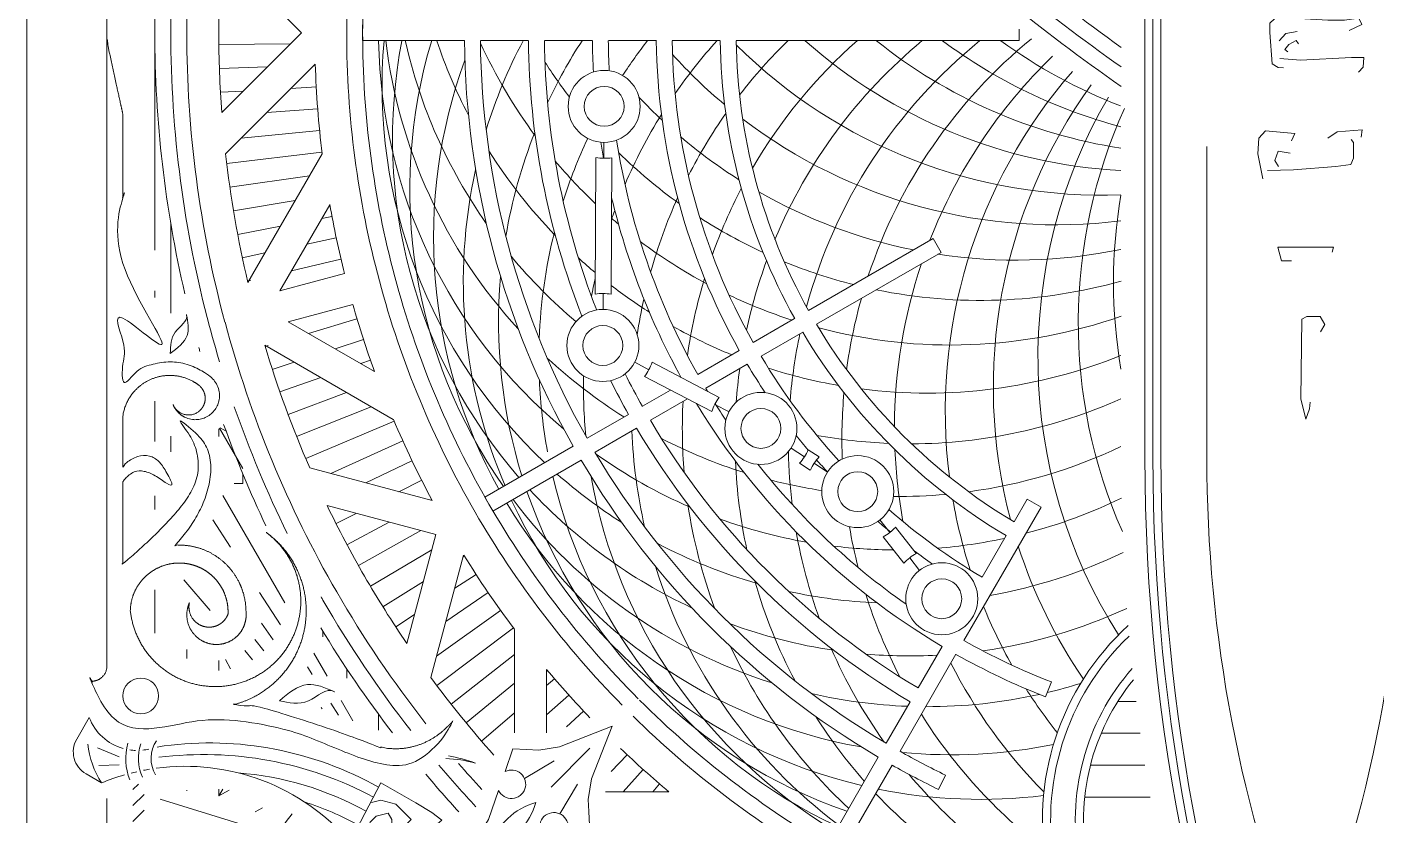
# Model space of a CAD drawing. Header units: inches. Extents: x -51 to 152, y -16 to 48.
# Drawn here: x 5.75 to 7.069, y -2.015 to -1.244 of the extents above; entities that cross this region are included whole.
import ezdxf

# ---------------------------------------------------------------- set-up
doc = ezdxf.new("R2010")
doc.units = ezdxf.units.IN
doc.header["$MEASUREMENT"] = 0
doc.layers.add('NOPLOT', color=40, linetype='Continuous', lineweight=5)

# ---------------------------------------------------------------- blocks, each defined once
blk = doc.blocks.new('Outline')
at = {"layer": 'NOPLOT', "color": 1}
blk.add_line((-1.25, 0), (-1.25, 2.3125), dxfattribs=at)
blk = doc.blocks.new('BG')
at = {"layer": 'NOPLOT'}
for p, q in [((-3.1484, 0.3403), (-3.1484, -1.2589)), ((-3.1015, -1.4626), (-3.1015, 0)), ((-2.9582, -1.25), (-3.0361, -1.1721)), ((-2.9582, -1.25), (-3.0361, -1.3279)), ((-3.0389, -1.2617), (-2.9691, -1.2609)), ((-3.0384, -1.285), (-2.9917, -1.2835)), ((-2.9448, -1.2808), (-3.0324, -1.3684)), ((-2.946, -1.2819), (-2.9447, -1.2819)), ((-2.9685, -1.3045), (-2.9436, -1.3031)), ((-3.0374, -1.3083), (-3.0153, -1.3071)), ((-2.9922, -1.3282), (-2.9424, -1.3244)), ((-3.0172, -1.3532), (-2.9405, -1.3456)), ((-3.0313, -1.378), (-2.9382, -1.3667)), ((-3.0106, -1.4942), (-2.938, -1.3685)), ((-3.0282, -1.4012), (-2.9504, -1.39)), ((-3.0246, -1.4242), (-2.9643, -1.4142)), ((-2.9793, -1.5025), (-2.9306, -1.4182)), ((-2.9303, -1.4193), (-2.9313, -1.4195)), ((-3.0859, -1.5242), (-3.0859, -1.4368)), ((-2.9383, -1.4317), (-2.9284, -1.4298)), ((-3.0205, -1.4472), (-2.9788, -1.4393)), ((-2.9528, -1.4567), (-2.9243, -1.4506)), ((-3.016, -1.4701), (-2.9939, -1.4654)), ((-2.9678, -1.4827), (-2.9196, -1.4714)), ((-2.9162, -1.4856), (-2.9793, -1.5025)), ((-3.1015, -1.5089), (-3.1015, -1.5025)), ((-3.0109, -1.4928), (-3.0078, -1.4921)), ((-2.9081, -1.5158), (-2.9712, -1.5327)), ((-2.9712, -1.5327), (-2.8868, -1.5814)), ((-2.9514, -1.5441), (-2.904, -1.5298)), ((-2.9941, -1.5555), (-2.8684, -1.6281)), ((-2.9937, -1.5569), (-2.9906, -1.556)), ((-2.9253, -1.5591), (-2.8976, -1.5501)), ((-2.9867, -1.5792), (-2.9653, -1.5722)), ((-2.9003, -1.5736), (-2.8908, -1.5703)), ((-2.8872, -1.5803), (-2.8882, -1.5806)), ((-2.9793, -1.6013), (-2.9392, -1.5872)), ((-2.9713, -1.6232), (-2.9141, -1.6017)), ((-3.1015, -1.6498), (-3.1015, -1.6102)), ((-2.9629, -1.6449), (-2.8899, -1.6157)), ((-2.954, -1.6665), (-2.8677, -1.6298)), ((-3.0859, -1.6597), (-3.0859, -1.6444)), ((-3.039, -1.6373), (-3.039, -1.6447)), ((-3.0156, -1.676), (-3.0383, -1.6367)), ((-3.0319, -1.6395), (-3.0377, -1.6362)), ((-2.9294, -1.681), (-2.8592, -1.6492)), ((-2.8953, -1.6901), (-2.8502, -1.6685)), ((-3.0156, -1.6812), (-3.0156, -1.6908)), ((-2.8304, -1.7075), (-2.9501, -1.6754)), ((-2.8629, -1.6988), (-2.8406, -1.6875)), ((-3.024, -1.6908), (-3.0156, -1.6908)), ((-3.1015, -1.7163), (-3.1015, -1.703)), ((-2.8267, -1.7408), (-2.9332, -1.7123)), ((-2.832, -1.7071), (-2.831, -1.7065)), ((-2.9244, -1.73), (-2.9047, -1.72)), ((-2.9137, -1.7507), (-2.8724, -1.7286)), ((-2.9024, -1.7711), (-2.8416, -1.7369)), ((-2.8267, -1.7408), (-2.8552, -1.8473)), ((-2.8908, -1.7913), (-2.8307, -1.7557)), ((-2.7997, -1.7608), (-2.8317, -1.8805)), ((-2.8001, -1.7624), (-2.7991, -1.7617)), ((-2.8084, -1.7932), (-2.7874, -1.7796)), ((-2.8787, -1.8113), (-2.8389, -1.7865)), ((-3.1015, -1.8371), (-3.1015, -1.7947)), ((-2.817, -1.8256), (-2.7758, -1.7974)), ((-2.8661, -1.8309), (-2.8476, -1.8188)), ((-2.8262, -1.8597), (-2.7636, -1.8148)), ((-2.8259, -1.8882), (-2.751, -1.8319)), ((-2.9374, -1.8406), (-2.9374, -1.835)), ((-2.7499, -1.9347), (-2.7499, -1.8334)), ((-3.0703, -1.862), (-3.0703, -1.853)), ((-2.8117, -1.9067), (-2.7499, -1.8581)), ((-3.039, -1.8736), (-3.039, -1.8638)), ((-3.0274, -1.8721), (-3.0326, -1.863)), ((-2.914, -1.8812), (-2.914, -1.8719)), ((-2.7187, -1.9345), (-2.7187, -1.8726)), ((-2.7179, -1.8736), (-2.7187, -1.8742)), ((-2.7187, -1.8882), (-2.711, -1.8817)), ((-2.7971, -1.9249), (-2.7499, -1.8861)), ((-2.7187, -1.9171), (-2.697, -1.8976)), ((-2.8828, -1.932), (-2.8828, -1.9166)), ((-2.7821, -1.9428), (-2.7499, -1.9151)), ((-2.699, -1.9288), (-2.6826, -1.9133)), ((-2.6553, -1.9725), (-2.6398, -1.9561)), ((-2.6436, -1.9921), (-2.6241, -1.9704)), ((-3.0703, -1.9912), (-3.0703, -1.9905)), ((-3.0352, -1.9897), (-3.039, -1.9963)), ((-3.039, -1.9963), (-3.039, -1.9898)), ((-3.029, -1.9905), (-3.039, -1.9963)), ((-2.6147, -1.9921), (-2.6082, -1.9845)), ((-2.661, -1.9921), (-2.5992, -1.9921)), ((-2.6001, -1.9914), (-2.6007, -1.9921)), ((-3.0035, -2.0118), (-2.9964, -2.0078))]:
    blk.add_line(p, q, dxfattribs=at)
at = {"layer": 'NOPLOT', "linetype": 'Continuous'}
for p, q in [((-2.1601, -1.9038), (-2.1424, -1.9038)), ((-2.1765, -1.935), (-2.1383, -1.935)), ((-2.187, -1.9663), (-2.1337, -1.9663)), ((-2.1926, -1.9975), (-2.1285, -1.9975))]:
    blk.add_line(p, q, dxfattribs=at)
at = {"layer": 'NOPLOT'}
for centre, radius, start, end in [((-1.9765, -1.25), 1.125, 165, 180), ((-1.9765, -1.25), 1.1094, 165, 180), ((-1.9765, -1.25), 1.0938, 165, 180), ((-1.9765, -1.25), 0.9375, 165, 180), ((-1.9765, -1.25), 0.9219, 165, 180), ((-1.9765, -1.25), 1.0625, 175.7931, 180), ((-1.9765, -1.25), 1.125, 180, 193.1267), ((-1.9765, -1.25), 1.1094, 180, 195), ((-1.9765, -1.25), 1.0938, 180, 195), ((-1.9765, -1.25), 1.0625, 180, 184.2069), ((-1.9765, -1.25), 0.9375, 180, 195), ((-1.9765, -1.25), 0.9219, 180, 195), ((-2.3771, -1.25), 0.5057, 180.8853, 230.0482), ((-2.3737, -1.3023), 0.5057, 174.9539, 226.7217), ((-2.3737, -1.1977), 0.5057, 186.8262, 222.5482), ((-2.3635, -1.3537), 0.5057, 169.0709, 220.9291), ((-2.3635, -1.1463), 0.5057, 192.7381, 215.0482), ((-2.3466, -1.4033), 0.5057, 163.2783, 215.0461), ((-2.3466, -1.0967), 0.5057, 198.5797, 207.5482), ((-2.3234, -1.0497), 0.5057, 204.598, 216.5442), ((-2.2943, -1.4939), 0.5057, 152.1713, 162.902), ((-2.2598, -1.5333), 0.5057, 146.993, 154.8787), ((-2.2204, -1.5678), 0.5057, 142.1883, 146.9391), ((-2.1768, -1.5969), 0.5057, 137.8834, 145.3725), ((-2.1768, -0.9031), 0.5057, 225.195, 272.2294), ((-2.1298, -1.6201), 0.5057, 134.2358, 142.305), ((-2.0802, -1.6369), 0.5057, 131.4282, 149.805), ((-2.0288, -1.6472), 0.5057, 129.6459, 157.305), ((-2.1298, -0.8799), 0.5057, 228.3636, 266.9021), ((-1.9765, -1.6506), 0.5057, 129.0333, 164.805), ((-1.9242, -1.6472), 0.5057, 129.3156, 161.6364), ((-2.0802, -0.8631), 0.5057, 231.3235, 261.2472), ((-2.0288, -0.8528), 0.5057, 233.2164, 255.297), ((-1.9765, -0.8494), 0.5057, 233.87, 249.0306), ((-2.3234, -1.4503), 0.5057, 159.9518, 209.1147), ((-2.2943, -1.0061), 0.5057, 212.6213, 217.3569), ((-2.2204, -0.9322), 0.5057, 222.1275, 230.1242), ((-1.8728, -1.6369), 0.5057, 133.9988, 158.6766), ((-1.9765, -1.25), 0.9687, 181.8197, 187.0275), ((-1.8232, -1.6201), 0.5057, 138.9251, 187.305), ((-1.7762, -1.5969), 0.5057, 144.1916, 194.805), ((-2.2598, -0.9667), 0.5057, 223.2026, 226.8514), ((-1.7326, -1.5678), 0.5057, 149.7551, 212.4078), ((-2.1768, -1.5969), 0.5057, 148.1486, 156.8941), ((-2.1298, -1.6201), 0.5057, 144.8758, 152.8725), ((-1.6932, -1.5333), 0.5057, 155.5812, 203.8302), ((-2.2204, -0.9322), 0.5057, 232.695, 277.1845), ((-2.2598, -1.5333), 0.5057, 158.4558, 170.402), ((-2.2204, -1.5678), 0.5057, 154.9081, 162.3787), ((-2.2598, -0.9667), 0.5057, 229.6275, 237.6242), ((-1.9765, -1.25), 1.0625, 186.3972, 193.289), ((-2.3466, -1.0967), 0.5057, 212.098, 224.0442), ((-2.2943, -1.0061), 0.5057, 225.6059, 234.3514), ((-2.2943, -1.4939), 0.5057, 167.4518, 203.1739), ((-2.3234, -1.0497), 0.5057, 220.1213, 226.6371), ((-2.0802, -1.6369), 0.5057, 152.3758, 160.3725), ((-2.2598, -0.9667), 0.5057, 240.195, 258.5718), ((-1.6587, -1.4939), 0.5057, 170.3104, 189.6896), ((-1.9765, -1.25), 0.9687, 189.9961, 194.0758), ((-2.1768, -1.5969), 0.5057, 159.9754, 161.0597), ((-2.1298, -1.6201), 0.5057, 155.6486, 164.3941), ((-2.3234, -1.0497), 0.5057, 229.0147, 230.0246), ((-2.2943, -1.0061), 0.5057, 237.1275, 245.1242), ((-2.2204, -1.5678), 0.5057, 165.9558, 177.902), ((-2.3234, -1.0497), 0.5057, 233.1059, 241.8514), ((-2.2598, -0.9667), 0.5057, 261.3234, 281.7111), ((-2.3635, -1.1463), 0.5057, 219.598, 229.7999), ((-2.3466, -1.0967), 0.5057, 227.6213, 230.0963), ((-2.0288, -1.6472), 0.5057, 159.8758, 167.8725), ((-2.2943, -1.0061), 0.5057, 247.695, 255.7642), ((-1.8728, -1.6369), 0.5057, 161.4282, 179.805), ((-1.9765, -1.25), 0.9219, 195, 210), ((-2.2598, -1.5333), 0.5057, 174.9518, 197.2619), ((-2.1768, -1.5969), 0.5057, 167.7865, 169.8787), ((-1.9765, -1.25), 0.9375, 195, 210), ((-2.3466, -1.0967), 0.5057, 232.3576, 237.5246), ((-2.0802, -1.6369), 0.5057, 163.1486, 171.8941), ((-2.2943, -1.0061), 0.5057, 258.3636, 285.7418), ((-1.9765, -1.25), 0.9687, 195.9242, 200.0039), ((-2.1298, -1.6201), 0.5057, 167.4754, 171.5262), ((-2.3234, -1.0497), 0.5057, 244.6275, 252.1166), ((-1.9242, -1.6472), 0.5057, 164.2358, 172.305), ((-2.3234, -1.0497), 0.5057, 255.195, 289.2006), ((-1.9765, -1.25), 1.1094, 195, 196.8623), ((-1.9765, -1.25), 1.0937, 195, 210), ((-2.3466, -1.0967), 0.5057, 240.6059, 247.8117), ((-1.9765, -1.25), 1.0625, 196.711, 203.6028), ((-1.9765, -1.6506), 0.5057, 167.8834, 175.3725), ((-1.9765, -1.25), 1.125, 195.8851, 196.0781), ((-2.3737, -1.1977), 0.5057, 227.098, 237.8287), ((-2.3466, -1.0967), 0.5057, 262.695, 292.0064), ((-2.0288, -1.6472), 0.5057, 172.1883, 175.9363), ((-2.3466, -1.0967), 0.5057, 252.1275, 260.1242), ((-2.2204, -1.5678), 0.5057, 182.4518, 190.4838), ((-2.1768, -1.5969), 0.5057, 178.7186, 185.402), ((-1.9242, -1.6472), 0.5057, 174.8758, 182.2413), ((-2.3635, -1.1463), 0.5057, 270.195, 294.0806), ((-1.9765, -1.25), 1.1094, 199.2448, 206.1878), ((-2.0802, -1.6369), 0.5057, 176.993, 184.8787), ((-1.9765, -1.25), 1.125, 199.9122, 205.3727), ((-1.9765, -1.25), 0.9687, 202.9725, 208.1803), ((-2.1298, -1.6201), 0.5057, 182.1713, 192.902), ((-2.3737, -1.1977), 0.5057, 242.6213, 252.5246), ((-2.3635, -1.1463), 0.5057, 259.6275, 267.6242), ((-1.9765, -1.6506), 0.5057, 181.0035, 186.8941), ((-1.8728, -1.6369), 0.5057, 182.3758, 190.3725), ((-2.3737, -1.1977), 0.5057, 277.695, 295.3558), ((-2.3771, -1.25), 0.5057, 234.598, 246.5442), ((-2.0288, -1.6472), 0.5057, 182.4754, 192.3787), ((-2.2204, -1.5678), 0.5057, 193.2783, 245.0461), ((-2.3737, -1.3023), 0.5057, 228.5797, 237.5482), ((-2.1768, -1.5969), 0.5057, 189.9518, 239.1147), ((-2.3737, -1.1977), 0.5057, 255.6059, 261.3593), ((-2.2598, -1.5333), 0.5057, 199.0709, 250.9291), ((-2.3635, -1.3537), 0.5057, 222.7381, 245.0482), ((-1.9765, -1.25), 1.0625, 205.7931, 210), ((-1.9765, -1.25), 0.9219, 210, 224.9411), ((-2.3234, -1.4503), 0.5057, 210.8853, 260.0482), ((-2.2943, -1.4939), 0.5057, 204.9539, 256.7217), ((-2.3466, -1.4033), 0.5057, 216.8261, 252.5482), ((-2.0802, -1.6369), 0.5057, 188.4558, 200.402), ((-2.3737, -1.1977), 0.5057, 269.3234, 275.1242), ((-1.8232, -1.6201), 0.5057, 189.8758, 197.8725), ((-2.3771, -1.25), 0.5057, 284.5508, 295.8377), ((-1.9765, -1.25), 0.9375, 210, 224.5277), ((-2.3771, -1.25), 0.5057, 250.1213, 260.0246), ((-1.9765, -1.6506), 0.5057, 189.9754, 199.8787), ((-1.9242, -1.6472), 0.5057, 189.7701, 194.3941), ((-2.3737, -1.3023), 0.5057, 242.098, 254.0442), ((-2.3771, -1.25), 0.5057, 263.1059, 269.6954), ((-2.3771, -1.25), 0.5057, 274.6275, 282.1166), ((-1.7762, -1.5969), 0.5057, 197.8834, 214.3083), ((-1.9765, -1.25), 0.9687, 211.8197, 217.0275), ((-2.3737, -1.3023), 0.5057, 280.0884, 295.6346), ((-2.1298, -1.6201), 0.5057, 197.4518, 233.1738), ((-1.9765, -1.25), 1.0625, 210, 214.2069), ((-2.0288, -1.6472), 0.5057, 195.9558, 207.902), ((-1.9765, -1.25), 1.1094, 209.8241, 210), ((-1.9765, -1.25), 1.1094, 210, 217.9549), ((-1.9765, -1.25), 1.0937, 210, 218.1518), ((-2.3737, -1.3023), 0.5057, 257.6213, 267.5246), ((-1.9242, -1.6472), 0.5057, 197.4754, 207.3787), ((-2.3635, -1.3537), 0.5057, 278.1059, 294.7782), ((-1.8232, -1.6201), 0.5057, 202.1883, 209.3941), ((-1.9765, -1.25), 1.125, 211.1418, 217.4739), ((-2.3635, -1.3537), 0.5057, 249.598, 261.5442), ((-1.9765, -2.0198), 0.2574, 132.4183, 250.3237), ((-1.9765, -2.0198), 0.2494, 133.8458, 248.8963), ((-2.0802, -1.6369), 0.5057, 204.9518, 227.2619), ((-1.9765, -1.6506), 0.5057, 203.4558, 215.402), ((-2.3635, -1.3537), 0.5057, 265.1213, 273.007), ((-1.8728, -1.6369), 0.5057, 206.993, 224.6627), ((-1.9765, -2.0198), 0.2253, 138.859, 243.8831), ((-1.9765, -1.25), 1.0625, 216.3972, 221.6745), ((-1.9765, -1.25), 0.9687, 219.9961, 223.7446), ((-1.9765, -2.0198), 0.2172, 140.8423, 241.8997), ((-2.3466, -1.4033), 0.5057, 257.098, 267.8287), ((-2.3466, -1.4033), 0.5057, 269.8499, 282.5246), ((-1.8232, -1.6201), 0.5057, 212.4754, 218.4263), ((-2.3466, -1.4033), 0.5057, 283.4262, 287.2672), ((-1.9765, -1.25), 0.9219, 225.0589, 240), ((-1.9765, -1.25), 0.9375, 225.4723, 240), ((-2.0288, -1.6472), 0.5057, 212.4518, 221.4203), ((-1.9242, -1.6472), 0.5057, 212.1713, 232.4496), ((-1.9765, -1.25), 0.9687, 226.2554, 230.0039), ((-2.3234, -1.4503), 0.5057, 264.598, 281.4452), ((-1.9765, -1.25), 1.0937, 220.7901, 222.5851), ((-1.9765, -1.25), 1.125, 220.1208, 222.613), ((-1.9765, -1.25), 1.1094, 220.1987, 223.0184), ((-1.9765, -1.6506), 0.5057, 219.9518, 240.7327), ((-2.2943, -1.4939), 0.5057, 258.5797, 276.9863), ((-2.0288, -1.6472), 0.5057, 223.2783, 248.423)]:
    blk.add_arc(centre, radius, start, end, dxfattribs=at)
blk = doc.blocks.new('CornerPrint')
at = {"layer": 'NOPLOT'}
for p, q in [((1.1465, 2.0213), (1.1355, 2.0103)), ((0.7119, 1.9847), (0.7293, 2.0137)), ((1.1465, 2.0057), (1.1355, 1.9947)), ((0.6997, 1.9497), (0.7377, 1.9877)), ((0.7347, 1.9619), (0.7637, 1.9793)), ((1.1465, 1.9901), (1.141, 1.9846)), ((1.1797, 1.9666), (1.1599, 1.966)), ((1.1812, 1.9493), (1.1599, 1.958)), ((0.9531, 1.9055), (0.9456, 1.9173)), ((0.9624, 1.9099), (0.9616, 1.911)), ((0.9759, 1.87), (0.9712, 1.8774)), ((1.0273, 1.8433), (1.0186, 1.8545)), ((1.0209, 1.8274), (1.0095, 1.8435)), ((1.0226, 1.7972), (1.0022, 1.829)), ((1.0682, 1.7262), (1.0509, 1.7531))]:
    blk.add_line(p, q, dxfattribs=at)
blk.add_lwpolyline([(0.8486, 2.0236), (0.9175, 2.071), (0.9397, 2.0515), (0.904, 1.9834), (0.8699, 2.0031), (0.8542, 2.0124), (0.8445, 2.0198)], close=True, dxfattribs=at)
for points in [[(0.8073, 2.0329), (0.7989, 2.0194), (0.789, 1.9908, 2.44793), (0.7826, 1.9724), (0.775, 1.9503), (0.7616, 1.9508), (0.7497, 1.9515), (0.7294, 1.9483), (0.678, 1.928), (0.6983, 1.9794), (0.7015, 1.9997), (0.7008, 2.0116), (0.7003, 2.025), (0.7224, 2.0326, 2.44793), (0.7408, 2.039), (0.7694, 2.0489), (0.7829, 2.0573)], [(1.1199, 2.055), (1.0354, 2.0645, -0.052881), (1.0208, 2.0301), (1.1199, 1.9995)], [(0.7908, 2.0528), (0.7682, 2.0301, 0.119461), (0.7527, 2.0027, 0.119461), (0.7801, 2.0182), (0.8028, 2.0408)], [(0.9063, 1.9878, 0.16287), (1.116, 1.9474, 0.017649), (1.1229, 1.9486)], [(1.1906, 1.9455, 0.121704), (1.177, 1.9835), (1.1923, 1.9747, -0.414214), (1.2014, 1.9407), (1.1892, 1.9195, 0.236219), (1.1561, 1.9499)], [(0.8381, 1.9571, -0.042733), (0.8115, 1.9642, 0.053474), (0.8405, 1.9596)]]:
    blk.add_lwpolyline(points, format="xyb", dxfattribs=at)
for points in [[(1.1719, 1.9987), (1.1719, 2.0491), (1.1622, 2.0502)], [(0.9133, 2.0027), (0.9042, 2.0003), (0.8894, 2.0043), (0.8745, 2.0192), (0.8819, 2.0267), (0.9033, 2.039), (0.9069, 2.039), (0.9173, 2.0286), (0.9146, 2.022), (0.9088, 2.0162), (0.8969, 2.013), (0.8932, 2.0194), (0.8932, 2.023)], [(0.9315, 1.9229), (0.943, 1.903)], [(0.9567, 1.8793), (0.9696, 1.8568)], [(1.0371, 1.8541), (1.0294, 1.8631)], [(0.998, 1.8076), (1.0587, 1.7026)], [(1.0966, 1.785), (1.0709, 1.8149)]]:
    blk.add_lwpolyline(points, dxfattribs=at)
blk.add_circle((1.1388, 1.8985), 0.0175, dxfattribs=at)
for centre, radius, start, end in [((0.866, 2.116), 0.1614, 320.7227, 14.2079), ((1.0955, 2.1805), 0.2132, 220.8389, 277.5633), ((1.0666, 2.2781), 0.2896, 240.911, 252.3494), ((1.0666, 2.2781), 0.3052, 240.9848, 265.6945), ((1.0774, 2.3086), 0.3528, 241.9211, 277.0957), ((1.0974, 1.9597), 0.0561, 344.4002, 21.9568), ((1.0955, 2.1805), 0.2132, 286.1202, 292.4706), ((1.0974, 1.9597), 0.0313, 326.1204, 30.4776), ((1.0955, 2.1805), 0.2132, 279.419, 280.9455), ((1.0974, 1.9597), 0.0437, 340.9201, 24.4329), ((1.0955, 2.1805), 0.2132, 282.7772, 284.2938), ((1.1423, 1.9016), 0.0502, 81.8272, 88.2885), ((1.1423, 1.9016), 0.0502, 96.2569, 103.272)]:
    blk.add_arc(centre, radius, start, end, dxfattribs=at)
blk.add_rational_spline([(1.149, 1.8154), (1.1487, 1.7977), (1.1395, 1.7827), (1.1239, 1.7743), (1.1084, 1.7659), (1.0908, 1.7665), (1.0758, 1.7758), (1.0609, 1.7852), (1.0527, 1.8008), (1.0535, 1.8185), (1.0573, 1.8286), (1.0669, 1.8335), (1.0773, 1.8305), (1.0879, 1.8275), (1.0936, 1.8181), (1.0912, 1.8073), (1.0964, 1.8188), (1.094, 1.8312), (1.085, 1.84), (1.0759, 1.8488), (1.0635, 1.8508), (1.0522, 1.8453), (1.0408, 1.8399), (1.0347, 1.8289), (1.0359, 1.8163), (1.0359, 1.798), (1.0432, 1.7813), (1.0565, 1.7687), (1.0698, 1.7562), (1.087, 1.75), (1.1053, 1.7511), (1.1037, 1.7495), (1.0906, 1.7346), (1.0716, 1.7054), (1.0669, 1.6538), (1.0908, 1.6363), (1.102, 1.6281), (1.0949, 1.6375), (1.0819, 1.655), (1.0818, 1.6888), (1.1078, 1.7265), (1.1338, 1.7496), (1.1524, 1.7662), (1.1537, 1.7673), (1.155, 1.7685), (1.1562, 1.7696), (1.1562, 1.7426), (1.1562, 1.7155), (1.1562, 1.6885), (1.1527, 1.6843), (1.139, 1.6715), (1.1201, 1.6855), (1.1063, 1.6958), (1.1127, 1.6806), (1.1222, 1.6585), (1.1489, 1.6657), (1.1547, 1.6726), (1.1562, 1.6751), (1.1562, 1.658), (1.1562, 1.641), (1.1562, 1.6239), (1.1534, 1.6074), (1.1429, 1.5944), (1.1273, 1.5883), (1.1118, 1.5822), (1.0952, 1.5846), (1.082, 1.5947), (1.0764, 1.5991), (1.0744, 1.6059), (1.0766, 1.6126), (1.0788, 1.6193), (1.0845, 1.6236), (1.0916, 1.6238), (1.0987, 1.624), (1.1046, 1.6201), (1.1072, 1.6135), (1.1032, 1.6235), (1.0941, 1.6292), (1.0834, 1.6283), (1.0727, 1.6274), (1.0646, 1.6203), (1.0623, 1.6098), (1.06, 1.5993), (1.0645, 1.5895), (1.0739, 1.5843), (1.1008, 1.5636), (1.1345, 1.5673), (1.1562, 1.5934), (1.1562, 1.5673), (1.1562, 1.5412), (1.1562, 1.5151), (1.1551, 1.523), (1.1458, 1.5405), (1.1239, 1.5573), (1.1326, 1.5688), (1.1352, 1.5722), (1.1273, 1.5667), (1.1078, 1.5533), (1.1368, 1.5294), (1.1448, 1.5), (1.1346, 1.4839), (1.1287, 1.4744), (1.1414, 1.4844), (1.1542, 1.4945), (1.1562, 1.5071), (1.1562, 1.427), (1.1562, 1.3469), (1.1562, 1.3299), (1.1615, 1.3061), (1.1667, 1.2823), (1.1719, 1.2585), (1.1719, 1.4371), (1.1719, 1.6471), (1.1719, 1.8699), (1.1721, 1.874), (1.1738, 1.8776), (1.1768, 1.8803), (1.1798, 1.883), (1.1836, 1.8844), (1.1877, 1.8841), (1.1704, 1.9141), (1.1645, 1.9228), (1.1416, 1.9355), (1.0781, 1.9161), (0.9865, 1.9267), (0.9161, 1.9667), (0.8677, 1.9669), (0.8441, 1.9444), (0.8343, 1.9241), (0.8368, 1.9264), (0.8392, 1.9287), (0.8416, 1.931), (0.8603, 1.9486), (0.8852, 1.9546), (0.9097, 1.9472), (0.9408, 1.938), (0.9735, 1.9201), (1.0225, 1.9096), (1.0351, 1.9078), (1.0478, 1.907), (1.0113, 1.8974), (0.9856, 1.8698), (0.9787, 1.8327), (0.9717, 1.7956), (0.9857, 1.7606), (1.0163, 1.7385), (0.9843, 1.7621), (0.9735, 1.8004), (0.9885, 1.8372), (1.0034, 1.8741), (1.0379, 1.894), (1.0773, 1.8886), (1.1167, 1.8833), (1.1445, 1.8548), (1.149, 1.8153)], [1, 0.909313181824, 0.909313181824, 1, 0.909313181824, 0.909313181824, 1, 0.909313181824, 0.909313181824, 0.992017234516, 0.818537526138, 0.821198447966, 1, 0.818497328116, 0.818497328116, 1, 0.879434696193, 0.879434696193, 1, 0.879434696193, 0.879434696193, 1, 0.879434696193, 0.879434696193, 1, 0.945253353823, 0.945253353823, 1, 0.945253353823, 0.945253353823, 1, 1, 1, 1, 1, 1, 1, 1, 1, 1, 1, 1, 1, 1, 1, 1, 1, 1, 1, 1, 1, 1, 1, 1, 1, 1, 1, 1, 1, 1, 1, 0.913958504111, 0.913958504111, 1, 0.913958504111, 0.913958504111, 1, 0.879434696193, 0.879434696193, 1, 0.879434696193, 0.879434696193, 1, 0.879434696193, 0.879434696193, 1, 0.868949919426, 0.868949919426, 1, 0.868949919426, 0.868949919426, 1, 0.868949919426, 0.868949919426, 1, 0.814230653861, 0.814230653861, 1, 1, 1, 1, 1, 1, 1, 1, 1, 1, 1, 1, 1, 1, 1, 1, 1, 1, 1, 1, 1, 1, 1, 1, 1, 1, 1, 0.949253021674, 0.949253021674, 1, 0.949253021674, 0.949253021674, 1, 1, 1, 1, 1, 1, 1, 1, 1, 1, 1, 1, 1, 0.910698977885, 0.910698977885, 1, 1, 1, 1, 1, 1, 0.896349465218, 0.896349465218, 1, 0.896349465218, 0.896349465218, 1, 0.859814778049, 0.859814778049, 1, 0.859814778049, 0.859814778049, 1, 0.859814778049, 0.859814778049, 1], degree=3, knots=[0, 0, 0, 0, 1.055391, 1.055391, 1.055391, 2.110782, 2.110782, 2.110782, 3.166173, 3.166173, 3.166173, 4.655212, 4.655212, 4.655212, 6.166745, 6.166745, 6.166745, 7.388475, 7.388475, 7.388475, 8.610206, 8.610206, 8.610206, 9.831936, 9.831936, 9.831936, 10.648119, 10.648119, 10.648119, 11.464301, 11.464301, 11.464301, 11.472364, 11.534871, 11.58736, 11.633568, 11.633568, 11.633568, 11.674443, 11.709342, 11.744307, 11.83267, 11.83267, 11.83267, 11.838806, 11.838806, 11.838806, 12.838806, 12.838806, 12.838806, 12.857095, 12.906702, 12.906702, 12.906702, 12.955387, 12.977698, 12.988435, 12.988435, 12.988435, 13.988435, 13.988435, 13.988435, 15.015813, 15.015813, 15.015813, 16.04319, 16.04319, 16.04319, 17.264921, 17.264921, 17.264921, 18.486651, 18.486651, 18.486651, 19.708382, 19.708382, 19.708382, 20.983924, 20.983924, 20.983924, 22.259466, 22.259466, 22.259466, 23.535008, 23.535008, 23.535008, 25.065113, 25.065113, 25.065113, 26.065113, 26.065113, 26.065113, 26.0947, 26.127417, 26.141154, 26.141154, 26.141154, 26.169665, 26.210979, 26.23711, 26.274549, 26.274549, 26.274549, 26.325057, 26.325057, 26.325057, 27.325057, 27.325057, 27.325057, 28.325057, 28.325057, 28.325057, 29.259979, 29.259979, 29.259979, 30.045377, 30.045377, 30.045377, 30.830775, 30.830775, 30.830775, 30.839813, 30.862367, 30.90285, 31.029498, 31.128452, 31.143169, 31.201021, 31.201021, 31.201021, 32.201021, 32.201021, 32.201021, 33.248126, 33.248126, 33.248126, 33.353075, 33.353075, 33.388635, 33.388635, 33.388635, 34.518875, 34.518875, 34.518875, 35.649116, 35.649116, 35.649116, 36.969997, 36.969997, 36.969997, 38.290877, 38.290877, 38.290877, 39.611758, 39.611758, 39.611758, 39.611758], dxfattribs=at)
for points, knots in [([(0.9498, 1.8943), (0.9587, 1.8904), (0.978, 1.8819), (0.9944, 1.8958), (1.0033, 1.9032), (0.9938, 1.9053), (0.9753, 1.9093), (0.9574, 1.8898), (0.9495, 1.8944), (0.9494, 1.8945)], [0, 0, 0, 0, 0.0318371, 0.0693692, 0.0693692, 0.0693692, 0.1028747, 0.1344324, 0.1349451, 0.1349451, 0.1349451, 0.1349451]), ([(1.094, 1.5258), (1.0927, 1.533), (1.0899, 1.5487), (1.1029, 1.5583), (1.1099, 1.5636), (1.1098, 1.5562), (1.1095, 1.5419), (1.0921, 1.5321), (1.0941, 1.5256), (1.0941, 1.5255)], [0, 0, 0, 0, 0.0240341, 0.0523675, 0.0523675, 0.0523675, 0.0776612, 0.1014844, 0.1018714, 0.1018714, 0.1018714, 0.1018714])]:
    blk.add_open_spline(points, degree=3, knots=knots, dxfattribs=at)
blk = doc.blocks.new('MasterSword_Half')
at = {"layer": 'NOPLOT'}
for points in [[(0, -4.9262, 0.10221), (0.1572, -4.1653), (0.1572, -2.8682)], [(0, -4.8858, 0.0973), (0.1416, -4.1653), (0.1416, -2.8682)], [(0, -4.9063, 0.099793), (0.1494, -4.1653), (0.1494, -2.8682)]]:
    blk.add_lwpolyline(points, format="xyb", dxfattribs=at)
blk.add_arc((-1.2793, -4.1653), 1.376, 338.3875, 360, dxfattribs=at)
blk = doc.blocks.new('Constellation')
at = {"layer": 'NOPLOT'}
for p, q in [((-0.4494, 0.5327), (-0.4359, 0.5405)), ((-0.5779, 0.4595), (-0.5643, 0.4672)), ((-0.6064, 0.3913), (-0.607, 0.4069)), ((-0.6028, 0.3029), (-0.6035, 0.3185)), ((-0.6042, 0.2171), (-0.6033, 0.2327)), ((-0.6048, 0.2056), (-0.6057, 0.19)), ((-0.6207, 0.1223), (-0.6266, 0.1078)), ((-0.6336, 0.1113), (-0.6458, 0.0809)), ((-0.6191, 0.1055), (-0.6313, 0.0751)), ((-0.6383, 0.0785), (-0.6441, 0.0641))]:
    blk.add_line(p, q, dxfattribs=at)
for points in [[(-0.5687, 0.4737), (-0.4528, 0.5398)], [(-0.561, 0.4601), (-0.445, 0.5262)], [(-0.6112, 0.3176), (-0.6142, 0.3916)], [(-0.5956, 0.3182), (-0.5986, 0.3922)], [(-0.6127, 0.2055), (-0.612, 0.2181)], [(-0.5971, 0.2046), (-0.5964, 0.2172)]]:
    blk.add_lwpolyline(points, dxfattribs=at)
for centre, radius in [((-0.4053, 0.5579), 0.0352), ((-0.4053, 0.5579), 0.0195), ((-0.6084, 0.4421), 0.0352), ((-0.6084, 0.4421), 0.0195), ((-0.6014, 0.2678), 0.0352), ((-0.6014, 0.2678), 0.0195), ((-0.6076, 0.1549), 0.0352), ((-0.6076, 0.1549), 0.0195), ((-0.6572, 0.0314), 0.0352), ((-0.6572, 0.0314), 0.0195)]:
    blk.add_circle(centre, radius, dxfattribs=at)
for centre, start, end in [((-0.4053, 0.5579), 200.8421, 218.5415), ((-0.6084, 0.4421), 20.8421, 38.5415), ((-0.6084, 0.4421), 263.4608, 281.1602), ((-0.6014, 0.2678), 83.4608, 101.1602), ((-0.6014, 0.2678), 257.9942, 275.6935), ((-0.6076, 0.1549), 77.9942, 95.6935), ((-0.6076, 0.1549), 239.2683, 256.9677), ((-0.6572, 0.0314), 59.2683, 76.9677)]:
    blk.add_arc(centre, 0.0508, start, end, dxfattribs=at)

msp = doc.modelspace()

# ---------------------------------------------------------------- linework, layer by layer
at = {"layer": 'NOPLOT'}
for p, q in [((6.0781, -1.2422), (6.0781, -1.2578)), ((6.7197, -1.2467), (6.7197, -1.2578)), ((6.0781, -1.2578), (6.1777, -1.2578)), ((6.1933, -1.2578), (6.2402, -1.2578)), ((6.2558, -1.2578), (6.3027, -1.2578)), ((6.3183, -1.2578), (6.3652, -1.2578)), ((6.3808, -1.2578), (6.4277, -1.2578)), ((6.4433, -1.2578), (6.7197, -1.2578)), ((7.055, -1.3451), (7.0543, -1.3522)), ((6.9033, -1.3614), (6.9033, -1.6653)), ((6.6358, -1.4513), (6.514, -1.5216)), ((6.6358, -1.4513), (6.6436, -1.4648)), ((6.6436, -1.4648), (6.5218, -1.5351)), ((6.5004, -1.5294), (6.4598, -1.5528)), ((6.5083, -1.5429), (6.4677, -1.5664)), ((6.4463, -1.5607), (6.4057, -1.5841)), ((6.4541, -1.5742), (6.4135, -1.5976)), ((6.3791, -1.5994), (6.3516, -1.6153)), ((6.3955, -1.608), (6.3594, -1.6289)), ((6.3381, -1.6232), (6.2975, -1.6466)), ((6.3459, -1.6367), (6.3053, -1.6601)), ((6.2839, -1.6544), (6.1977, -1.7042)), ((6.2917, -1.6679), (6.2055, -1.7177)), ((6.2055, -1.7177), (6.1977, -1.7042)), ((6.6659, -1.8443), (6.7413, -1.7138)), ((6.7149, -1.7282), (6.7277, -1.706)), ((6.7277, -1.706), (6.7413, -1.7138)), ((6.6836, -1.7823), (6.7071, -1.7417)), ((6.6034, -1.9525), (6.6581, -1.8578)), ((6.6211, -1.8906), (6.6446, -1.85)), ((6.7514, -1.8848), (6.7457, -1.8994)), ((6.5899, -1.9447), (6.6133, -1.9041)), ((6.5323, -2.0445), (6.5821, -1.9583)), ((6.5458, -2.0523), (6.5956, -1.9661)), ((6.641, -1.9899), (6.6478, -1.9758))]:
    msp.add_line(p, q, dxfattribs=at)
msp.add_lwpolyline([(6.8194, -0.8136), (6.7756, -0.8136), (6.5965, -1.1239, 0.030505), (6.8194, -1.3027)], format="xyb", dxfattribs=at)
for points in [[(6.9783, -1.2843), (6.973, -1.2842), (6.967, -1.2806), (6.9649, -1.2499), (6.9648, -1.2408), (6.9742, -1.232), (6.9934, -1.2362), (7.0216, -1.2377), (7.0378, -1.2377), (7.0519, -1.2357), (7.0548, -1.2421), (7.0425, -1.2478)], [(6.9915, -1.2487), (6.9806, -1.2507), (6.974, -1.2581)], [(6.9826, -1.2687), (6.9797, -1.2665), (6.9833, -1.2616), (6.9907, -1.2576), (6.9928, -1.2608)], [(6.9745, -1.2751), (6.9947, -1.2768), (7.0447, -1.2742), (7.0568, -1.2742), (7.056, -1.2837), (7.0514, -1.2885)], [(6.9893, -1.3485), (6.9606, -1.346), (6.9541, -1.353), (6.9532, -1.3683), (6.9579, -1.3929)], [(7.0445, -1.3545), (7.0465, -1.3575), (7.0468, -1.3726), (7.0441, -1.379), (7.0295, -1.3808), (6.9879, -1.3842), (6.9626, -1.3849)], [(6.9859, -1.3559), (6.9893, -1.3485)], [(7.055, -1.3451), (7.0307, -1.347), (7.0216, -1.353)], [(6.9732, -1.3809), (6.9697, -1.375), (6.9729, -1.366), (6.9846, -1.3677)], [(6.9862, -1.473), (6.9763, -1.473), (6.9728, -1.4597), (7.0272, -1.4597), (7.0259, -1.4646)], [(7, -1.628), (6.9953, -1.608), (6.996, -1.5302), (7.0012, -1.5276)], [(7.0012, -1.5276), (7.014, -1.5276), (7.0185, -1.5353), (7.0144, -1.5424)], [(7.0044, -1.6113), (7.0038, -1.6178), (7, -1.628)]]:
    msp.add_lwpolyline(points, dxfattribs=at)
for centre, radius, start, end in [((8.1719, 0.6114), 2.3125, 227.5984, 234.2065), ((8.1719, 0.6114), 2.3281, 227.6829, 234.4833), ((7, -1.25), 0.8224, 180.5443, 209.4557), ((7, -1.25), 0.8068, 180.5549, 209.4451), ((7, -1.25), 0.7599, 180.5891, 201.4018), ((7, -1.25), 0.7443, 180.6015, 201.3746), ((7, -1.25), 0.6974, 180.6419, 183.1675), ((7, -1.25), 0.6818, 180.6566, 183.1353), ((7, -1.25), 0.6349, 180.7051, 209.2949), ((7, -1.25), 0.6193, 180.7229, 209.2771), ((7, -1.25), 0.5724, 180.7821, 209.2179), ((7, -1.25), 0.5568, 180.804, 209.196), ((7, -1.25), 0.6974, 188.8325, 190.1467), ((7, -1.25), 0.6818, 188.8647, 209.3434), ((7, -1.25), 0.6974, 193.3776, 208.9255), ((7, -1.25), 0.5568, 210.804, 239.196), ((7, -1.25), 0.5724, 210.7821, 239.2179), ((7, -1.25), 0.6193, 210.7229, 222.5425), ((7, -1.25), 0.6349, 210.7051, 213.6774), ((7, -1.25), 0.7599, 206.5982, 209.4109), ((7, -1.25), 0.7443, 206.6254, 209.3986), ((7, -1.25), 0.6818, 210.6566, 210.9742), ((7, -1.25), 0.6974, 211.3361, 239.3581), ((7, -1.25), 0.6818, 212.1464, 213.7586), ((7, -1.25), 0.7443, 210.6014, 239.3985), ((7, -1.25), 0.7599, 210.5891, 239.4109), ((7, -1.25), 0.6349, 218.3226, 219.9934), ((7, -1.25), 0.8068, 210.5549, 239.4451), ((7, -1.25), 0.8224, 210.5443, 239.4557), ((7, -1.25), 0.6818, 218.2414, 235.0465), ((7, -1.25), 0.6349, 221.137, 222.5816), ((7, -1.25), 0.6193, 228.8468, 239.2771), ((7, -1.25), 0.6349, 228.8078, 230.2524), ((7, -1.25), 0.6349, 232.9309, 234.9131), ((7, -1.25), 0.6818, 240.6566, 248.6118), ((7, -1.25), 0.6974, 240.6419, 248.6118), ((7, -1.25), 0.8068, 240.5548, 244.1188), ((7, -1.25), 0.8224, 240.5443, 244.1188)]:
    msp.add_arc(centre, radius, start, end, dxfattribs=at)

# ---------------------------------------------------------------- block references
at = {"color": 1, "xscale": -1, "rotation": 180}
msp.add_blockref('Outline', (7, 0), dxfattribs=at)
at = {"layer": 'NOPLOT', "xscale": -1}
msp.add_blockref('MasterSword_Half', (7, 2.5), dxfattribs=at)
at = {"layer": 'NOPLOT'}
for name, p in [('MasterSword_Half', (7, 2.5)), ('BG', (8.9765, 0))]:
    msp.add_blockref(name, p, dxfattribs=at)
for name, p, rotation in [('CornerPrint', (7, 0), 180), ('Constellation', (7, -1.25), 59.99999999999997)]:
    msp.add_blockref(name, p, dxfattribs=dict(at, rotation=rotation))

doc.saveas('drawing.dxf')
